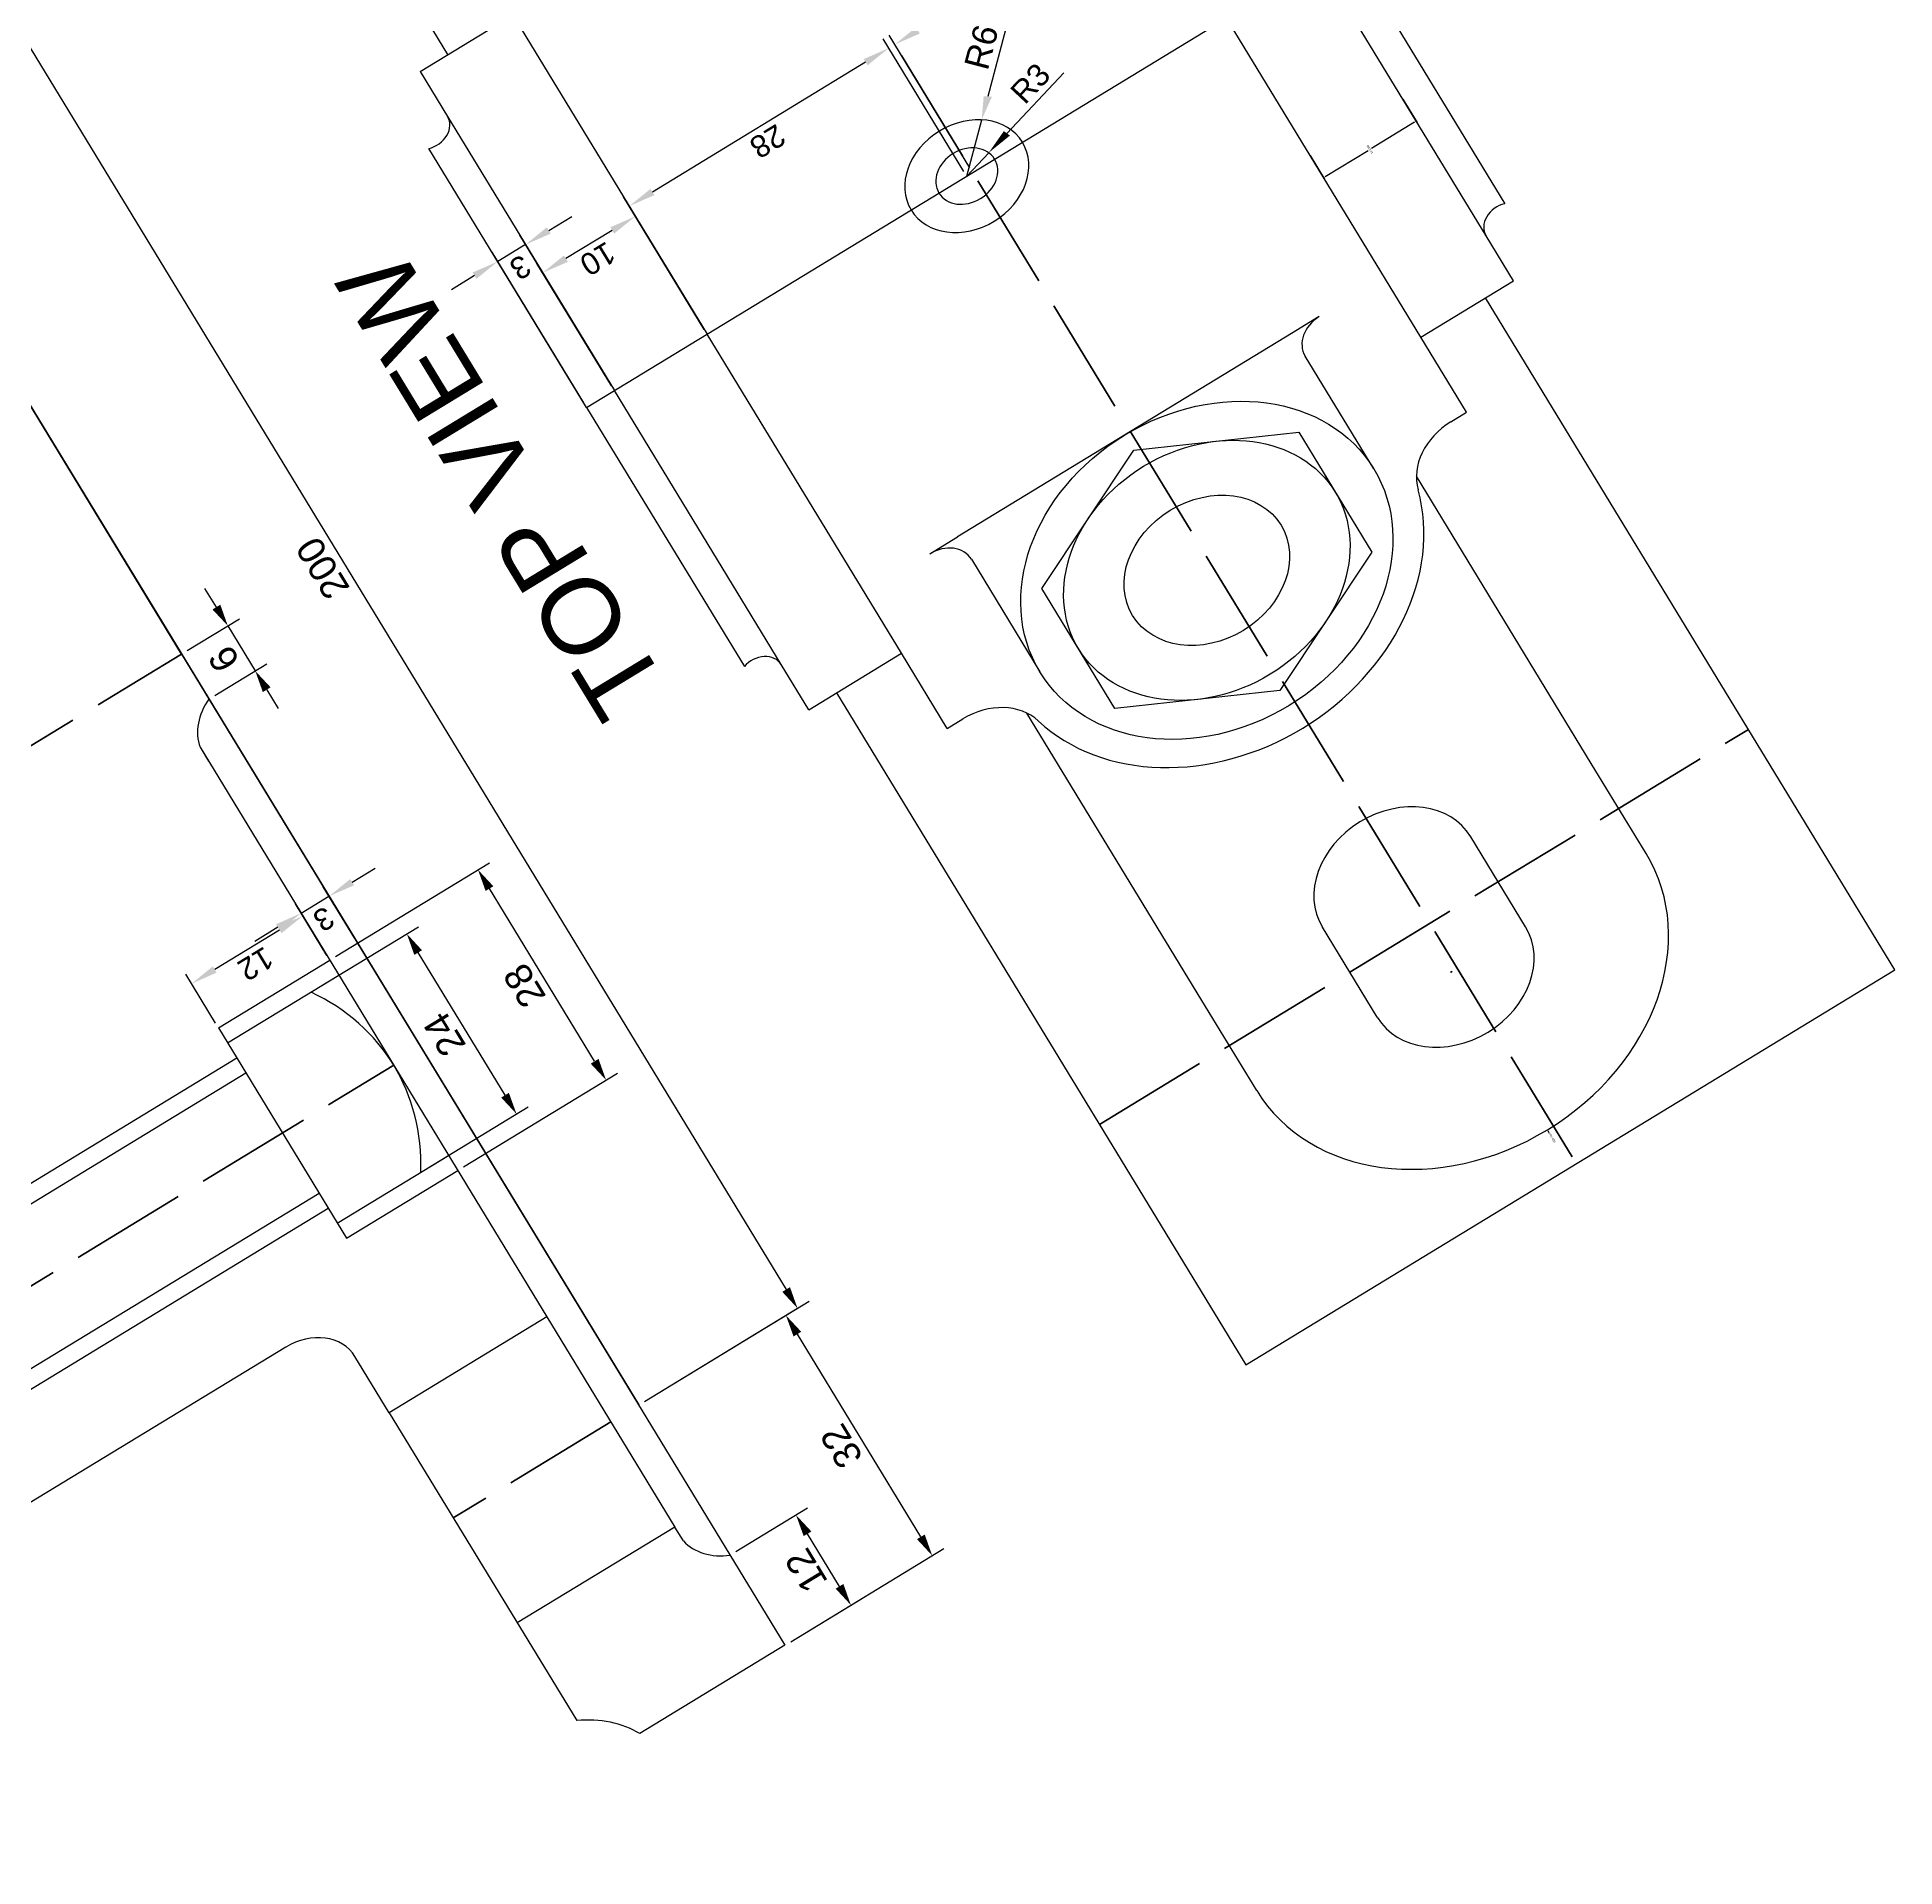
# Model space of a CAD drawing. Header units: millimetres. Extents: x -281317 to 3636, y -109880 to 77184.
# Drawn here: x -97897 to -91016, y 61349 to 68128 of the extents above; entities that cross this region are included whole.
import ezdxf

# ---------------------------------------------------------------- set-up
doc = ezdxf.new("R2010")
doc.units = ezdxf.units.MM
doc.linetypes.add('ACAD_ISO02W100', pattern=[15, 12, -3])
for name, color, linetype, lineweight in [('1', 131, 'ACAD_ISO02W100', 106), ('2', 50, 'Continuous', 20), ('4', 1, 'Continuous', 30)]:
    doc.layers.add(name, color=color, linetype=linetype, lineweight=lineweight)
doc.styles.get("Standard").update_dxf_attribs({"font": 'arial.ttf'})
doc.dimstyles.new('ISO-25', dxfattribs={"dimtxt": 2.5, "dimasz": 2.5, "dimexe": 1.25, "dimexo": 0.625, "dimtad": 1, "dimtxsty": 'Standard', "dimcen": 2.5, "dimclrd": 3, "dimadec": 0, "dimazin": 0, "dimtfac": 1, "dimtmove": 0, "dimatfit": 3, "dimfxl": 1, "dimarcsym": 0})
doc.dimstyles.get("Standard").update_dxf_attribs({"dimtxt": 0.18, "dimasz": 0.18, "dimexe": 0.18, "dimexo": 0.0625, "dimgap": 0.09, "dimtad": 0, "dimtih": 1, "dimtoh": 1, "dimdec": 4, "dimzin": 0, "dimdsep": 46, "dimtxsty": 'Standard', "dimcen": 0.09, "dimadec": 0, "dimazin": 0, "dimtfac": 1, "dimtdec": 4, "dimtofl": 0, "dimtmove": 0, "dimatfit": 3, "dimfxl": 1, "dimtolj": 1, "dimtzin": 0, "dimarcsym": 0})

# ---------------------------------------------------------------- blocks, each defined once
blk = doc.blocks.new('*D165')
at = {"color": 0, "lineweight": -2, "transparency": 16777216}
for p, q in [((3158.18, 1293.97), (3158.18, 1286.24)), ((3170.18, 1293.97), (3170.18, 1286.24))]:
    blk.add_line(p, q, dxfattribs=at)
at = {"color": 3, "lineweight": -2, "transparency": 16777216}
blk.add_line((3160.68, 1287.49), (3167.68, 1287.49), dxfattribs=at)
at = {"color": 3, "transparency": 16777216}
for points in [[(3160.68, 1287.9), (3160.68, 1287.07), (3158.18, 1287.49)], [(3167.68, 1287.9), (3167.68, 1287.07), (3170.18, 1287.49)]]:
    blk.add_solid(points, dxfattribs=at)
at = {"layer": 'Defpoints', "color": 0, "transparency": 16777216}
for p in [(3158.18, 1294.6), (3170.18, 1294.6), (3170.18, 1287.49)]:
    blk.add_point(p, dxfattribs=at)
at = {"color": 0, "transparency": 16777216, "insert": (3164.18, 1289.37), "char_height": 2.5, "attachment_point": 5}
blk.add_mtext('12', dxfattribs=at)
blk = doc.blocks.new('*D166')
at = {"color": 0, "lineweight": -2, "transparency": 16777216}
for p, q in [((3158.18, 1293.97), (3158.18, 1277.47)), ((3190.18, 1293.97), (3190.18, 1277.47))]:
    blk.add_line(p, q, dxfattribs=at)
at = {"color": 3, "lineweight": -2, "transparency": 16777216}
blk.add_line((3160.68, 1278.72), (3187.68, 1278.72), dxfattribs=at)
at = {"color": 3, "transparency": 16777216}
for points in [[(3160.68, 1279.13), (3160.68, 1278.3), (3158.18, 1278.72)], [(3187.68, 1279.13), (3187.68, 1278.3), (3190.18, 1278.72)]]:
    blk.add_solid(points, dxfattribs=at)
at = {"layer": 'Defpoints', "color": 0, "transparency": 16777216}
for p in [(3158.18, 1294.6), (3190.18, 1294.6), (3190.18, 1278.72)]:
    blk.add_point(p, dxfattribs=at)
at = {"color": 0, "transparency": 16777216, "insert": (3174.18, 1280.62), "char_height": 2.5, "attachment_point": 5}
blk.add_mtext('32', dxfattribs=at)
blk = doc.blocks.new('*D171')
at = {"color": 0, "lineweight": -2, "transparency": 16777216}
for p, q in [((3225.68, 1299.97), (3225.68, 1289.02)), ((3249.68, 1299.97), (3249.68, 1289.02))]:
    blk.add_line(p, q, dxfattribs=at)
at = {"color": 3, "lineweight": -2, "transparency": 16777216}
blk.add_line((3228.18, 1290.27), (3247.18, 1290.27), dxfattribs=at)
at = {"color": 3, "transparency": 16777216}
for points in [[(3228.18, 1290.69), (3228.18, 1289.86), (3225.68, 1290.27)], [(3247.18, 1290.69), (3247.18, 1289.86), (3249.68, 1290.27)]]:
    blk.add_solid(points, dxfattribs=at)
at = {"layer": 'Defpoints', "color": 0, "transparency": 16777216}
for p in [(3225.68, 1300.6), (3249.68, 1300.6), (3249.68, 1290.27)]:
    blk.add_point(p, dxfattribs=at)
at = {"color": 0, "transparency": 16777216, "insert": (3237.68, 1292.15), "char_height": 2.5, "attachment_point": 5}
blk.add_mtext('24', dxfattribs=at)
blk = doc.blocks.new('*D172')
at = {"color": 0, "lineweight": -2, "transparency": 16777216}
for p, q in [((3223.68, 1296.97), (3223.68, 1280.35)), ((3251.68, 1296.97), (3251.68, 1280.35))]:
    blk.add_line(p, q, dxfattribs=at)
at = {"color": 3, "lineweight": -2, "transparency": 16777216}
blk.add_line((3226.18, 1281.6), (3249.18, 1281.6), dxfattribs=at)
at = {"color": 3, "transparency": 16777216}
for points in [[(3226.18, 1282.02), (3226.18, 1281.18), (3223.68, 1281.6)], [(3249.18, 1282.02), (3249.18, 1281.18), (3251.68, 1281.6)]]:
    blk.add_solid(points, dxfattribs=at)
at = {"layer": 'Defpoints', "color": 0, "transparency": 16777216}
for p in [(3223.68, 1297.6), (3251.68, 1297.6), (3251.68, 1281.6)]:
    blk.add_point(p, dxfattribs=at)
at = {"color": 0, "transparency": 16777216, "insert": (3237.68, 1283.5), "char_height": 2.5, "attachment_point": 5}
blk.add_mtext('28', dxfattribs=at)
blk = doc.blocks.new('*D176')
at = {"color": 0, "lineweight": -2, "transparency": 16777216}
for p, q in [((3190.18, 1293.97), (3190.18, 1276.22)), ((3390.18, 1293.97), (3390.18, 1276.22))]:
    blk.add_line(p, q, dxfattribs=at)
at = {"color": 3, "lineweight": -2, "transparency": 16777216}
blk.add_line((3387.68, 1277.47), (3192.68, 1277.47), dxfattribs=at)
at = {"color": 3, "transparency": 16777216}
for points in [[(3192.68, 1277.88), (3192.68, 1277.05), (3190.18, 1277.47)], [(3387.68, 1277.88), (3387.68, 1277.05), (3390.18, 1277.47)]]:
    blk.add_solid(points, dxfattribs=at)
at = {"layer": 'Defpoints', "color": 0, "transparency": 16777216}
for p in [(3190.18, 1294.6), (3390.18, 1294.6), (3190.18, 1277.47)]:
    blk.add_point(p, dxfattribs=at)
at = {"color": 0, "transparency": 16777216, "insert": (3290.18, 1279.37), "char_height": 2.5, "attachment_point": 5}
blk.add_mtext('200', dxfattribs=at)
blk = doc.blocks.new('*D179')
at = {"color": 0, "lineweight": -2, "transparency": 16777216}
for p, q in [((3252.3, 1309.6), (3258.81, 1309.6)), ((3252.3, 1297.6), (3258.81, 1297.6))]:
    blk.add_line(p, q, dxfattribs=at)
at = {"color": 3, "lineweight": -2, "transparency": 16777216}
blk.add_line((3257.56, 1300.1), (3257.56, 1307.1), dxfattribs=at)
at = {"color": 3, "transparency": 16777216}
for points in [[(3257.15, 1307.1), (3257.98, 1307.1), (3257.56, 1309.6)], [(3257.15, 1300.1), (3257.98, 1300.1), (3257.56, 1297.6)]]:
    blk.add_solid(points, dxfattribs=at)
at = {"layer": 'Defpoints', "color": 0, "transparency": 16777216}
for p in [(3251.68, 1309.6), (3257.56, 1309.6), (3251.68, 1297.6)]:
    blk.add_point(p, dxfattribs=at)
at = {"color": 0, "transparency": 16777216, "insert": (3255.68, 1303.6), "char_height": 2.5, "attachment_point": 5, "rotation": 90}
blk.add_mtext('12', dxfattribs=at)
blk = doc.blocks.new('*D180')
at = {"color": 3, "lineweight": -2, "transparency": 16777216}
for p, q in [((3257.93, 1300.1), (3257.93, 1302.6)), ((3257.93, 1297.6), (3257.93, 1294.6)), ((3257.93, 1292.1), (3257.93, 1289.6))]:
    blk.add_line(p, q, dxfattribs=at)
at = {"color": 0, "lineweight": -2, "transparency": 16777216}
for p, q in [((3252.3, 1297.6), (3259.18, 1297.6)), ((3252.3, 1294.6), (3259.18, 1294.6))]:
    blk.add_line(p, q, dxfattribs=at)
at = {"color": 3, "transparency": 16777216}
for points in [[(3257.51, 1300.1), (3258.34, 1300.1), (3257.93, 1297.6)], [(3257.51, 1292.1), (3258.34, 1292.1), (3257.93, 1294.6)]]:
    blk.add_solid(points, dxfattribs=at)
at = {"layer": 'Defpoints', "color": 0, "transparency": 16777216}
for p in [(3251.68, 1297.6), (3251.68, 1294.6), (3257.93, 1294.6)]:
    blk.add_point(p, dxfattribs=at)
at = {"color": 0, "transparency": 16777216, "insert": (3256.02, 1296.1), "char_height": 2.5, "attachment_point": 5, "rotation": 90}
blk.add_mtext('3', dxfattribs=at)
blk = doc.blocks.new('*D181')
at = {"color": 0, "lineweight": -2, "transparency": 16777216}
for p, q in [((3284.18, 1293.97), (3284.18, 1288.35)), ((3290.18, 1293.97), (3290.18, 1288.35))]:
    blk.add_line(p, q, dxfattribs=at)
at = {"color": 3, "lineweight": -2, "transparency": 16777216}
for p, q in [((3281.68, 1289.6), (3279.18, 1289.6)), ((3290.18, 1289.6), (3284.18, 1289.6)), ((3292.68, 1289.6), (3295.18, 1289.6))]:
    blk.add_line(p, q, dxfattribs=at)
at = {"color": 3, "transparency": 16777216}
for points in [[(3281.68, 1290.02), (3281.68, 1289.18), (3284.18, 1289.6)], [(3292.68, 1290.02), (3292.68, 1289.18), (3290.18, 1289.6)]]:
    blk.add_solid(points, dxfattribs=at)
at = {"layer": 'Defpoints', "color": 0, "transparency": 16777216}
for p in [(3284.18, 1294.6), (3290.18, 1294.6), (3284.18, 1289.6)]:
    blk.add_point(p, dxfattribs=at)
at = {"color": 0, "transparency": 16777216, "insert": (3287.18, 1291.5), "char_height": 2.5, "attachment_point": 5}
blk.add_mtext('6', dxfattribs=at)
blk = doc.blocks.new('*D182')
at = {"color": 3, "lineweight": -2, "transparency": 16777216}
for p, q in [((3309.62, 1253.41), (3309.62, 1255.91)), ((3309.62, 1247.91), (3309.62, 1250.91)), ((3309.62, 1245.41), (3309.62, 1242.91))]:
    blk.add_line(p, q, dxfattribs=at)
at = {"color": 0, "lineweight": -2, "transparency": 16777216}
for p, q in [((3290.8, 1250.91), (3310.87, 1250.91)), ((3290.8, 1247.91), (3310.87, 1247.91))]:
    blk.add_line(p, q, dxfattribs=at)
at = {"color": 3, "transparency": 16777216}
for points in [[(3309.2, 1253.41), (3310.04, 1253.41), (3309.62, 1250.91)], [(3309.2, 1245.41), (3310.04, 1245.41), (3309.62, 1247.91)]]:
    blk.add_solid(points, dxfattribs=at)
at = {"layer": 'Defpoints', "color": 0, "transparency": 16777216}
for p in [(3290.18, 1250.91), (3309.62, 1250.91), (3290.18, 1247.91)]:
    blk.add_point(p, dxfattribs=at)
at = {"color": 0, "transparency": 16777216, "insert": (3307.72, 1249.41), "char_height": 2.5, "attachment_point": 5, "rotation": 90}
blk.add_mtext('3', dxfattribs=at)
blk = doc.blocks.new('*D183')
at = {"color": 0, "lineweight": -2, "transparency": 16777216}
for p, q in [((3290.8, 1247.91), (3307.12, 1247.91)), ((3290.8, 1237.91), (3307.12, 1237.91))]:
    blk.add_line(p, q, dxfattribs=at)
at = {"color": 3, "lineweight": -2, "transparency": 16777216}
blk.add_line((3305.87, 1240.41), (3305.87, 1245.41), dxfattribs=at)
at = {"color": 3, "transparency": 16777216}
for points in [[(3305.45, 1245.41), (3306.29, 1245.41), (3305.87, 1247.91)], [(3305.45, 1240.41), (3306.29, 1240.41), (3305.87, 1237.91)]]:
    blk.add_solid(points, dxfattribs=at)
at = {"layer": 'Defpoints', "color": 0, "transparency": 16777216}
for p in [(3290.18, 1247.91), (3305.87, 1247.91), (3290.18, 1237.91)]:
    blk.add_point(p, dxfattribs=at)
at = {"color": 0, "transparency": 16777216, "insert": (3303.97, 1242.91), "char_height": 2.5, "attachment_point": 5, "rotation": 90}
blk.add_mtext('10', dxfattribs=at)
blk = doc.blocks.new('*D184')
at = {"color": 0, "lineweight": -2, "transparency": 16777216}
for p, q in [((3290.8, 1237.91), (3308.48, 1237.91)), ((3290.8, 1209.91), (3308.48, 1209.91))]:
    blk.add_line(p, q, dxfattribs=at)
at = {"color": 3, "lineweight": -2, "transparency": 16777216}
blk.add_line((3307.23, 1212.41), (3307.23, 1235.41), dxfattribs=at)
at = {"color": 3, "transparency": 16777216}
for points in [[(3306.81, 1235.41), (3307.64, 1235.41), (3307.23, 1237.91)], [(3306.81, 1212.41), (3307.64, 1212.41), (3307.23, 1209.91)]]:
    blk.add_solid(points, dxfattribs=at)
at = {"layer": 'Defpoints', "color": 0, "transparency": 16777216}
for p in [(3290.18, 1237.91), (3307.23, 1237.91), (3290.18, 1209.91)]:
    blk.add_point(p, dxfattribs=at)
at = {"color": 0, "transparency": 16777216, "insert": (3305.33, 1223.91), "char_height": 2.5, "attachment_point": 5, "rotation": 90}
blk.add_mtext('28', dxfattribs=at)
blk = doc.blocks.new('*D185')
at = {"color": 0, "lineweight": -2, "transparency": 16777216}
for p, q in [((3290.8, 1209.27), (3308.48, 1209.27)), ((3290.8, 1181.91), (3308.48, 1181.91))]:
    blk.add_line(p, q, dxfattribs=at)
at = {"color": 3, "lineweight": -2, "transparency": 16777216}
blk.add_line((3307.23, 1184.41), (3307.23, 1206.77), dxfattribs=at)
at = {"color": 3, "transparency": 16777216}
for points in [[(3306.81, 1206.77), (3307.64, 1206.77), (3307.23, 1209.27)], [(3306.81, 1184.41), (3307.64, 1184.41), (3307.23, 1181.91)]]:
    blk.add_solid(points, dxfattribs=at)
at = {"layer": 'Defpoints', "color": 0, "transparency": 16777216}
for p in [(3290.18, 1209.27), (3307.23, 1209.27), (3290.18, 1181.91)]:
    blk.add_point(p, dxfattribs=at)
at = {"color": 0, "transparency": 16777216, "insert": (3305.1, 1195.59), "char_height": 2.5, "attachment_point": 5, "rotation": 90}
blk.add_mtext('27,36', dxfattribs=at)
blk = doc.blocks.new('*D188')
at = {"color": 3, "lineweight": -2, "transparency": 16777216}
for p, q in [((3290.18, 1209.91), (3291.15, 1207.07)), ((3294.48, 1197.34), (3291.96, 1204.71))]:
    blk.add_line(p, q, dxfattribs=at)
at = {"color": 3, "transparency": 16777216}
blk.add_solid([(3292.36, 1204.84), (3291.57, 1204.57), (3291.15, 1207.07)], dxfattribs=at)
at = {"layer": 'Defpoints', "color": 0, "transparency": 16777216}
for p in [(3290.18, 1209.91), (3291.15, 1207.07)]:
    blk.add_point(p, dxfattribs=at)
at = {"color": 0, "transparency": 16777216, "insert": (3295.43, 1200.46), "char_height": 2.5, "attachment_point": 5, "rotation": 288.9117}
blk.add_mtext('R3', dxfattribs=at)
blk = doc.blocks.new('*D189')
at = {"color": 3, "lineweight": -2, "transparency": 16777216}
for p, q in [((3290.18, 1209.91), (3294.77, 1206.04)), ((3302.63, 1199.42), (3296.68, 1204.43))]:
    blk.add_line(p, q, dxfattribs=at)
at = {"color": 3, "transparency": 16777216}
blk.add_solid([(3296.95, 1204.75), (3296.41, 1204.12), (3294.77, 1206.04)], dxfattribs=at)
at = {"layer": 'Defpoints', "color": 0, "transparency": 16777216}
for p in [(3290.18, 1209.91), (3294.77, 1206.04)]:
    blk.add_point(p, dxfattribs=at)
at = {"color": 0, "transparency": 16777216, "insert": (3301.84, 1202.58), "char_height": 2.5, "attachment_point": 5, "rotation": 319.9103}
blk.add_mtext('R6', dxfattribs=at)
blk = doc.blocks.new('*D200')
at = {"color": 0, "lineweight": -2, "transparency": 16777216}
for p, q in [((3271.87, 1181.91), (3268.75, 1181.91)), ((3268.93, 1181.73), (3268.93, 1177.09)), ((3268.93, 1172.09), (3268.93, 1176.73)), ((3271.87, 1171.91), (3268.75, 1171.91))]:
    blk.add_line(p, q, dxfattribs=at)
at = {"color": 0, "transparency": 16777216}
for points in [[(3268.9, 1181.73), (3268.96, 1181.73), (3268.93, 1181.91)], [(3268.9, 1172.09), (3268.96, 1172.09), (3268.93, 1171.91)]]:
    blk.add_solid(points, dxfattribs=at)
at = {"layer": 'Defpoints', "color": 0, "transparency": 16777216}
for p in [(3268.93, 1181.91), (3271.93, 1181.91), (3271.93, 1171.91)]:
    blk.add_point(p, dxfattribs=at)
at = {"color": 0, "transparency": 16777216, "insert": (3268.93, 1176.91), "char_height": 0.18, "attachment_point": 5}
blk.add_mtext('\\A1;10.0000', dxfattribs=at)
blk = doc.blocks.new('*D201')
at = {"layer": '4', "color": 0, "lineweight": -2, "transparency": 16777216}
for p, q in [((3162.82, 1209.91), (3163, 1209.91)), ((3184.09, 1209.91), (3184.27, 1209.91)), ((3184.18, 1209.82), (3184.18, 1210))]:
    blk.add_line(p, q, dxfattribs=at)
at = {"layer": '4', "color": 0, "transparency": 16777216}
blk.add_solid([(3163, 1209.94), (3163, 1209.88), (3163.18, 1209.91)], dxfattribs=at)
at = {"layer": 'Defpoints', "color": 0, "transparency": 16777216}
for p in [(3163.18, 1209.91), (3184.18, 1209.91)]:
    blk.add_point(p, dxfattribs=at)
at = {"layer": '4', "color": 0, "transparency": 16777216, "insert": (3162.2, 1209.91), "char_height": 0.18, "attachment_point": 5}
blk.add_mtext('\\A1;R21.0000', dxfattribs=at)
blk = doc.blocks.new('19je0411-assignment2')
at = {"layer": '2', "true_color": 0xffffff, "transparency": 33554687}
h = blk.add_hatch(dxfattribs=at)
h.set_pattern_fill('ANSI31', scale=30)
h.set_pattern_definition([(45, (2863.2774, 1085.0893), (-2.65165, 2.65165), [])])
h.paths.add_polyline_path([(3288.17907, 1419.59942), (3285.00876, 1422.39346, 0.113705429), (3257.17907, 1413.59942), (3255.67907, 1413.59942), (3247.67907, 1413.59942), (3247.67907, 1390.59942), (3252.17907, 1390.59942), (3252.17907, 1382.59942), (3247.67907, 1382.59942), (3247.67907, 1357.59942), (3252.17907, 1357.59942), (3252.17907, 1365.59942), (3252.17907, 1368.59942), (3256.95258, 1368.59942, -0.307671085), (3288.17907, 1392.54223)])
h.paths.add_polyline_path([(3290.17907, 1322.59942, -0.348173339), (3256.10562, 1349.59942), (3252.17907, 1349.59942), (3252.17907, 1357.59942), (3247.67907, 1357.59942), (3247.67907, 1309.59942), (3251.67907, 1309.59942), (3251.67907, 1297.59942), (3280.03201, 1297.59942, -0.236067977), (3284.17907, 1294.59942), (3290.17907, 1294.59942)])
h.paths.add_polyline_path([(3227.67907, 1357.59942), (3216.67907, 1357.59942), (3216.67907, 1319.59942, -0.414213562), (3211.67907, 1314.59942), (3204.17907, 1314.59942), (3204.17907, 1297.59942), (3223.67907, 1297.59942), (3223.67907, 1309.59942), (3227.67907, 1309.59942)])
h.paths.add_polyline_path([(3227.67907, 1382.59942), (3216.67907, 1382.59942), (3216.67907, 1357.59942), (3227.67907, 1357.59942)])
h.paths.add_polyline_path([(3227.67907, 1413.59942), (3219.67907, 1413.59942, -0.414213562), (3216.67907, 1410.59942), (3216.67907, 1390.59942), (3227.67907, 1390.59942)])
h.paths.add_polyline_path([(3176.17907, 1314.59942), (3163.17907, 1314.59942, -0.158030662), (3158.17907, 1310.25266), (3158.17907, 1294.59942), (3170.17907, 1294.59942, -0.236067977), (3174.32613, 1297.59942), (3176.17907, 1297.59942)])
for p, q in [((3229.67907, 1413.59942), (3229.67907, 1309.59942)), ((3245.67907, 1413.59942), (3245.67907, 1309.59942)), ((3216.67907, 1319.59942), (3216.67907, 1382.59942)), ((3227.67907, 1382.59942), (3227.67907, 1309.59942)), ((3247.67907, 1382.59942), (3247.67907, 1309.59942)), ((3204.17907, 1314.59942), (3163.17907, 1314.59942)), ((3176.17907, 1297.59942), (3176.17907, 1314.59942)), ((3204.17907, 1297.59942), (3204.17907, 1314.59942)), ((3204.17907, 1314.59942), (3211.67907, 1314.59942)), ((3158.17907, 1294.59942), (3158.17907, 1310.25266)), ((3223.67907, 1309.59942), (3223.67907, 1297.59942)), ((3251.67907, 1309.59942), (3223.67907, 1309.59942)), ((3225.67907, 1309.59942), (3225.67907, 1297.59942)), ((3249.67907, 1309.59942), (3249.67907, 1297.59942)), ((3251.67907, 1309.59942), (3251.67907, 1297.59942)), ((3174.32613, 1297.59942), (3176.17907, 1297.59942)), ((3280.03201, 1297.59942), (3176.17907, 1297.59942)), ((3280.03201, 1297.59942), (3278.17907, 1297.59942)), ((3290.17907, 1294.59942), (3158.17907, 1294.59942)), ((3390.17907, 1294.59942), (3190.17907, 1294.59942)), ((3290.17907, 1294.59942), (3422.17907, 1294.59942)), ((3290.17907, 1250.90844), (3255.67907, 1250.90844)), ((3290.17907, 1250.90844), (3290.17907, 1168.90844)), ((3290.17907, 1250.90844), (3324.67907, 1250.90844)), ((3290.17907, 1250.90844), (3290.17907, 1168.90844)), ((3247.67907, 1247.90844), (3247.67907, 1237.90844)), ((3247.67907, 1247.90844), (3253.67907, 1247.90844)), ((3253.67907, 1247.90844), (3290.17907, 1247.90844)), ((3326.67907, 1247.90844), (3290.17907, 1247.90844)), ((3332.67907, 1247.90844), (3326.67907, 1247.90844)), ((3332.67907, 1247.90844), (3332.67907, 1237.90844)), ((3247.67907, 1244.90844), (3158.17907, 1244.90844)), ((3158.17907, 1244.90844), (3158.17907, 1174.90844)), ((3332.67907, 1244.90844), (3422.17907, 1244.90844)), ((3237.67907, 1237.90844), (3247.67907, 1237.90844)), ((3237.67907, 1237.90844), (3237.67907, 1236.23334)), ((3247.67907, 1237.90844), (3290.17907, 1237.90844)), ((3332.67907, 1237.90844), (3290.17907, 1237.90844)), ((3184.17907, 1230.90844), (3196.17907, 1230.90844)), ((3196.17907, 1230.90844), (3234.44413, 1230.90844)), ((3255.67907, 1230.90844), (3255.67907, 1227.90844)), ((3252.67907, 1227.90844), (3237.67907, 1227.90844)), ((3255.67907, 1191.90844), (3255.67907, 1227.90844)), ((3184.17907, 1217.90844), (3196.17907, 1217.90844)), ((3184.17907, 1201.90844), (3196.17907, 1201.90844)), ((3237.67907, 1191.90844), (3252.67907, 1191.90844)), ((3255.67907, 1188.90844), (3255.67907, 1191.90844)), ((3184.17907, 1188.90844), (3196.17907, 1188.90844)), ((3196.17907, 1188.90844), (3234.44413, 1188.90844)), ((3237.67907, 1183.58355), (3237.67907, 1181.90844)), ((3237.67907, 1181.90844), (3247.67907, 1181.90844)), ((3247.67907, 1181.90844), (3247.67907, 1171.90844)), ((3247.67907, 1181.90844), (3290.17907, 1181.90844)), ((3158.17907, 1174.90844), (3247.67907, 1174.90844)), ((3247.67907, 1171.90844), (3253.67907, 1171.90844)), ((3253.67907, 1171.90844), (3290.17907, 1171.90844)), ((3290.17907, 1168.90844), (3255.67907, 1168.90844))]:
    blk.add_line(p, q)
blk.add_lwpolyline([(3245.67537, 1223.75844), (3253.67168, 1209.90844), (3245.67537, 1196.05844), (3229.68277, 1196.05844), (3221.68647, 1209.90844), (3229.68277, 1223.75844)], close=True)
for radius in [18, 13.85, 8]:
    blk.add_circle((3237.67907, 1209.90844), radius)
for centre, radius, start, end in [((3211.67907, 1319.59942), 5, 270, 0), ((3153.97435, 1320.13836), 10.74275, 293.0416913, 328.962591), ((3237.67907, 1323.09942), 25.5, 241.9275131, 298.0724869), ((3175.2526, 1291.95236), 5.72255, 99.3170861, 152.4471884), ((3279.10554, 1291.95236), 5.72255, 27.5528116, 80.6829139), ((3253.67907, 1250.07511), 2.16667, 270, 22.6198649), ((3326.67907, 1250.07511), 2.16667, 157.3801351, 270), ((3231.67907, 1236.23334), 6, 282.8395884, 0), ((3184.17907, 1209.90844), 21, 90, 270), ((3252.67907, 1230.90844), 3, 270, 0), ((3237.67907, 1209.90844), 21, 102.8395884, 257.1604116), ((3184.17907, 1209.90844), 8, 90, 270), ((3196.17907, 1209.90844), 8, 270, 90), ((3290.17907, 1209.90844), 6, 90, 270), ((3290.17907, 1209.90844), 6, 270, 90), ((3290.17907, 1209.90844), 3, 90, 270), ((3290.17907, 1209.90844), 3, 270, 90), ((3252.67907, 1188.90844), 3, 0, 90), ((3231.67907, 1183.58355), 6, 0, 77.1604116), ((3253.67907, 1169.74178), 2.16667, 337.3801351, 90)]:
    blk.add_arc(centre, radius, start, end)
at = {"layer": '1', "linetype": 'ACAD_ISO02W100'}
blk.add_line((3237.67907, 1439.62714), (3237.67907, 1297.59942), dxfattribs=at)
at = {"layer": '1'}
for p, q in [((3190.17907, 1297.59942), (3190.17907, 1314.59942)), ((3190.17907, 1244.90844), (3190.17907, 1174.90844)), ((3159.07849, 1209.27211), (3423.07849, 1209.27211))]:
    blk.add_line(p, q, dxfattribs=at)
blk.add_lwpolyline([(3290.17907, 1357.59942), (3290.17907, 1294.59942)], dxfattribs=at)
at = {"insert": (3258.19289, 1264.84623), "char_height": 7, "attachment_point": 1}
blk.add_mtext_dynamic_manual_height_columns('TOP VIEW', width=234.7863582, gutter_width=12.5, heights=[0], dxfattribs=at)
for base, p1, p2, dimstyle, picture, middle in [((3257.56445, 1309.59942), (3251.67907, 1297.59942), (3251.67907, 1309.59942), 'ISO-25', '*D179', (3255.68434, 1303.59942)), ((3257.92604, 1294.59942), (3251.67907, 1297.59942), (3251.67907, 1294.59942), 'ISO-25', '*D180', (3256.02375, 1296.09942)), ((3309.61993, 1250.90844), (3290.17907, 1247.90844), (3290.17907, 1250.90844), 'ISO-25', '*D182', (3307.71764, 1249.40844)), ((3305.86993, 1247.90844), (3290.17907, 1237.90844), (3290.17907, 1247.90844), 'ISO-25', '*D183', (3303.96849, 1242.90844)), ((3307.22828, 1237.90844), (3290.17907, 1209.90844), (3290.17907, 1237.90844), 'ISO-25', '*D184', (3305.32685, 1223.90844)), ((3307.22828, 1209.27211), (3290.17907, 1181.90844), (3290.17907, 1209.27211), 'ISO-25', '*D185', (3305.10089, 1195.59028)), ((3268.92907, 1181.90844), (3271.92907, 1171.90844), (3271.92907, 1181.90844), 'Standard', '*D200', (3268.92907, 1176.90844))]:
    dim = blk.add_linear_dim(base=base, p1=p1, p2=p2, angle=90, dimstyle=dimstyle)
    dim.commit()
    dim.dimension.update_dxf_attribs({"geometry": picture, "text_midpoint": middle})
for base, p1, p2, picture, middle in [((3249.67907, 1290.2724), (3225.67907, 1300.59942), (3249.67907, 1300.59942), '*D171', (3237.67907, 1292.15252)), ((3251.67907, 1281.60054), (3223.67907, 1297.59942), (3251.67907, 1297.59942), '*D172', (3237.67907, 1283.50198)), ((3170.17907, 1287.48746), (3158.17907, 1294.59942), (3170.17907, 1294.59942), '*D165', (3164.17907, 1289.36758)), ((3190.17907, 1278.71553), (3158.17907, 1294.59942), (3190.17907, 1294.59942), '*D166', (3174.17907, 1280.61781)), ((3190.17907, 1277.46553), (3390.17907, 1294.59942), (3190.17907, 1294.59942), '*D176', (3290.17907, 1279.36696)), ((3284.17907, 1289.59942), (3290.17907, 1294.59942), (3284.17907, 1294.59942), '*D181', (3287.17907, 1291.50085))]:
    dim = blk.add_linear_dim(base=base, p1=p1, p2=p2, dimstyle='ISO-25')
    dim.commit()
    dim.dimension.update_dxf_attribs({"geometry": picture, "text_midpoint": middle})
for mpoint, picture, middle in [((3291.15141, 1207.07038), '*D188', (3295.42743, 1200.4587)), ((3294.7693, 1206.04453), '*D189', (3301.83856, 1202.57925))]:
    dim = blk.add_radius_dim(center=(3290.17907, 1209.90844), mpoint=mpoint, dimstyle='ISO-25')
    dim.commit()
    dim.dimension.update_dxf_attribs({"geometry": picture, "text_midpoint": middle})
at = {"layer": '4'}
dim = blk.add_radius_dim(center=(3184.17907, 1209.90844), mpoint=(3163.17907, 1209.90844), dimstyle='Standard', dxfattribs=at)
dim.commit()
dim.dimension.update_dxf_attribs({"geometry": '*D201', "text_midpoint": (3162.19969, 1209.90844)})

msp = doc.modelspace()

# ---------------------------------------------------------------- block references
at = {"xscale": -32.57062386658708, "yscale": -40.21444151863352, "zscale": 32.57062386658708, "rotation": 301.3319347093163}
msp.add_blockref('19je0411-assignment2', (2831.05438, 1378.3945), dxfattribs=at)

doc.saveas('drawing.dxf')
